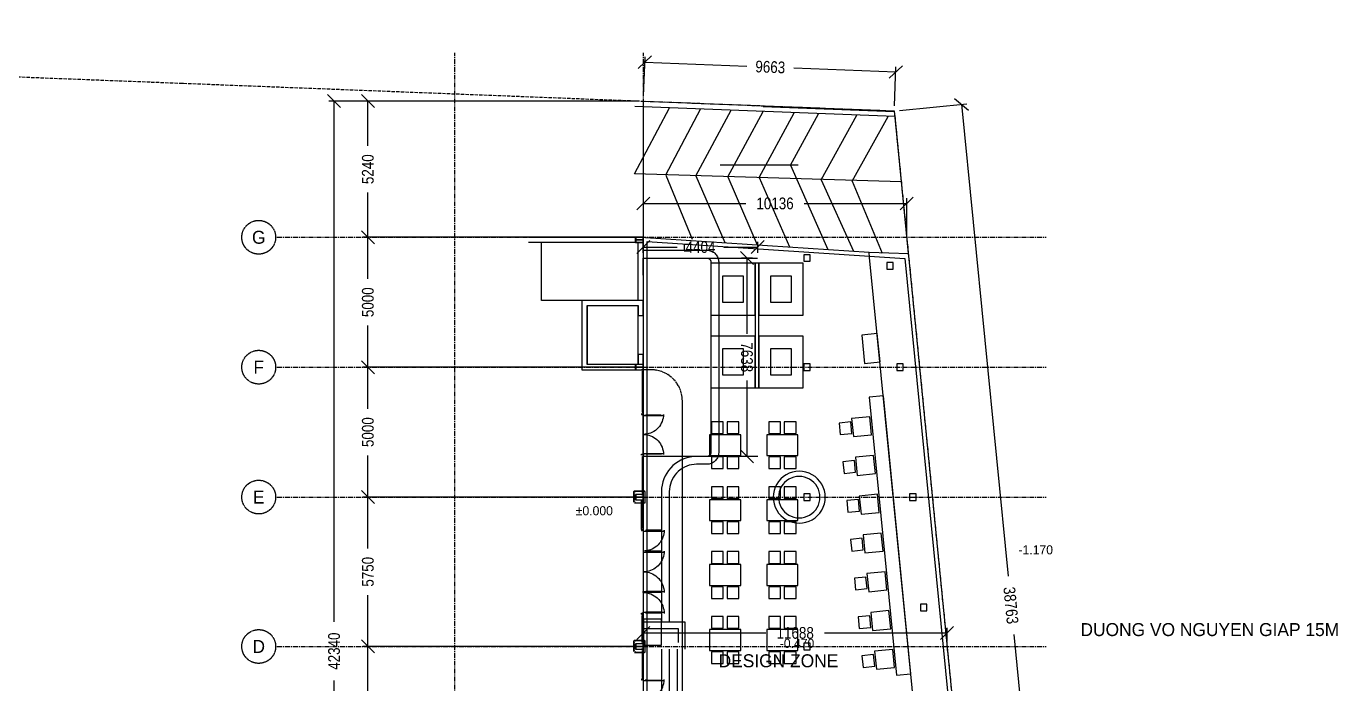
# Model space of a CAD drawing. Header units: millimetres. Extents: x -74219 to 26724, y -11313 to 45223.
# Drawn here: x -23748 to 26724, y 19915 to 45223 of the extents above; entities that cross this region are included whole.
import ezdxf
from ezdxf.enums import TextEntityAlignment as Align

# ---------------------------------------------------------------- set-up
doc = ezdxf.new("R2010")
doc.units = ezdxf.units.MM
for name, pattern in [('CENTER', [5.08, 3.175, -0.635, 0.635, -0.635]), ('DASHDOT', [3.556, 2.54, -0.508, 0, -0.508]), ('DASHED', [1.524, 1.27, -0.254])]:
    doc.linetypes.add(name, pattern=pattern)
for name, color, linetype in [('SMK-ABOVE', 5, 'DASHED'), ('SMK-BLDG', 7, 'CONTINUOUS'), ('SMK-CONTEXT', 8, 'CONTINUOUS'), ('SMK-DIMS', 7, 'CONTINUOUS'), ('SMK-DOOR', 7, 'CONTINUOUS'), ('SMK-EXIST', 30, 'CONTINUOUS'), ('SMK-GLAZ', 5, 'CONTINUOUS'), ('SMK-GRID', 8, 'CENTER'), ('SMK-L-FURN', 7, 'Continuous'), ('SMK-L-ROOF', 34, 'Continuous'), ('SMK-L-SERV', 4, 'Continuous'), ('SMK-LEVEL', 7, 'CONTINUOUS'), ('SMK-LOT', 1, 'DASHDOT'), ('SMK-STEPS', 30, 'CONTINUOUS'), ('SMK-TEXT', 7, 'CONTINUOUS'), ('SMK-ZONE', 3, 'CONTINUOUS')]:
    doc.layers.add(name, color=color, linetype=linetype)
doc.styles.add('OpenSansCondensed-Light', font='OpenSansCondensed-Light.ttf')
doc.dimstyles.new('SMK200', dxfattribs={"dimtxt": 450, "dimasz": 300, "dimexe": 200, "dimexo": 200, "dimgap": 100, "dimtad": 1, "dimdec": 0, "dimtsz": 250, "dimcen": 2.5, "dimazin": 3, "dimtfac": 1, "dimtmove": 0, "dimatfit": 3})

# ---------------------------------------------------------------- blocks, each defined once
blk = doc.blocks.new('_OBLIQUE')
at = {"color": 0, "linetype": 'BYBLOCK'}
blk.add_line((-0.5, -0.5), (0.5, 0.5), dxfattribs=at)
blk = doc.blocks.new('*D4')
for p, q in [((-200, 21350), (-10800, 21350)), ((-10600, 19375), (-10600, 21350)), ((-10600, 15600), (-10600, 17575)), ((-200, 15600), (-10800, 15600))]:
    blk.add_line(p, q)
at = {"layer": 'Defpoints'}
for p in [(0, 21350), (-10600, 15600), (0, 15600)]:
    blk.add_point(p, dxfattribs=at)
at = {"layer": 'SMK-DIMS', "xscale": 500, "yscale": 500, "rotation": 90}
for p in [(-10600, 21350), (-10600, 15600)]:
    blk.add_blockref('_OBLIQUE', p, dxfattribs=at)
at = {"layer": 'SMK-DIMS', "insert": (-10600, 18475), "char_height": 450, "attachment_point": 5, "rotation": 90, "style": 'OpenSansCondensed-Light'}
blk.add_mtext('5750', dxfattribs=at)
blk = doc.blocks.new('*D5')
for p, q in [((-200, 27100), (-10800, 27100)), ((-10600, 25125), (-10600, 27100)), ((-10600, 21350), (-10600, 23325)), ((-200, 21350), (-10800, 21350))]:
    blk.add_line(p, q)
at = {"layer": 'Defpoints'}
for p in [(0, 27100), (-10600, 21350), (0, 21350)]:
    blk.add_point(p, dxfattribs=at)
at = {"layer": 'SMK-DIMS', "xscale": 500, "yscale": 500, "rotation": 90}
for p in [(-10600, 27100), (-10600, 21350)]:
    blk.add_blockref('_OBLIQUE', p, dxfattribs=at)
at = {"layer": 'SMK-DIMS', "insert": (-10600, 24225), "char_height": 450, "attachment_point": 5, "rotation": 90, "style": 'OpenSansCondensed-Light'}
blk.add_mtext('5750', dxfattribs=at)
blk = doc.blocks.new('*D6')
for p, q in [((-200, 32100), (-10800, 32100)), ((-10600, 30500), (-10600, 32100)), ((-10600, 27100), (-10600, 28700)), ((-200, 27100), (-10800, 27100))]:
    blk.add_line(p, q)
at = {"layer": 'Defpoints'}
for p in [(0, 32100), (-10600, 27100), (0, 27100)]:
    blk.add_point(p, dxfattribs=at)
at = {"layer": 'SMK-DIMS', "xscale": 500, "yscale": 500, "rotation": 90}
for p in [(-10600, 32100), (-10600, 27100)]:
    blk.add_blockref('_OBLIQUE', p, dxfattribs=at)
at = {"layer": 'SMK-DIMS', "insert": (-10600, 29600), "char_height": 450, "attachment_point": 5, "rotation": 90, "style": 'OpenSansCondensed-Light'}
blk.add_mtext('5000', dxfattribs=at)
blk = doc.blocks.new('*D7')
for p, q in [((-200, 37100), (-10800, 37100)), ((-10600, 35500), (-10600, 37100)), ((-10600, 32100), (-10600, 33700)), ((-200, 32100), (-10800, 32100))]:
    blk.add_line(p, q)
at = {"layer": 'Defpoints'}
for p in [(0, 37100), (-10600, 32100), (0, 32100)]:
    blk.add_point(p, dxfattribs=at)
at = {"layer": 'SMK-DIMS', "xscale": 500, "yscale": 500, "rotation": 90}
for p in [(-10600, 37100), (-10600, 32100)]:
    blk.add_blockref('_OBLIQUE', p, dxfattribs=at)
at = {"layer": 'SMK-DIMS', "insert": (-10600, 34600), "char_height": 450, "attachment_point": 5, "rotation": 90, "style": 'OpenSansCondensed-Light'}
blk.add_mtext('5000', dxfattribs=at)
blk = doc.blocks.new('*D8')
for p, q in [((-200, 42340.2), (-10800, 42340.2)), ((-10600, 40620.1), (-10600, 42340.2)), ((-10600, 37100), (-10600, 38820.1)), ((-200, 37100), (-10800, 37100))]:
    blk.add_line(p, q)
at = {"layer": 'Defpoints'}
for p in [(0, 42340.2), (-10600, 37100), (0, 37100)]:
    blk.add_point(p, dxfattribs=at)
at = {"layer": 'SMK-DIMS', "xscale": 500, "yscale": 500, "rotation": 90}
for p in [(-10600, 42340.2), (-10600, 37100)]:
    blk.add_blockref('_OBLIQUE', p, dxfattribs=at)
at = {"layer": 'SMK-DIMS', "insert": (-10600, 39720.1), "char_height": 450, "attachment_point": 5, "rotation": 90, "style": 'OpenSansCondensed-Light'}
blk.add_mtext('5240', dxfattribs=at)
blk = doc.blocks.new('*D9')
for p, q in [((-200, 42340.2), (-12100, 42340.2)), ((-11900, 22295.1), (-11900, 42340.2)), ((-11900, 0), (-11900, 20045.1)), ((-200, 0), (-12100, 0))]:
    blk.add_line(p, q)
at = {"layer": 'Defpoints'}
for p in [(0, 42340.2), (-11900, 0), (0, 0)]:
    blk.add_point(p, dxfattribs=at)
at = {"layer": 'SMK-DIMS', "xscale": 500, "yscale": 500, "rotation": 90}
for p in [(-11900, 42340.2), (-11900, 0)]:
    blk.add_blockref('_OBLIQUE', p, dxfattribs=at)
at = {"layer": 'SMK-DIMS', "insert": (-11900, 21170.1), "char_height": 450, "attachment_point": 5, "rotation": 90, "style": 'OpenSansCondensed-Light'}
blk.add_mtext('42340', dxfattribs=at)
blk = doc.blocks.new('*D10')
for p, q in [((0, 37300), (0, 38600)), ((0, 38400), (3943, 38400)), ((6193, 38400), (10136, 38400)), ((10136, 37300), (10136, 38600))]:
    blk.add_line(p, q)
at = {"layer": 'Defpoints'}
for p in [(0, 38400), (0, 37100), (10136, 37100)]:
    blk.add_point(p, dxfattribs=at)
at = {"layer": 'SMK-DIMS', "xscale": 500, "yscale": 500}
for p in [(0, 38400), (10136, 38400)]:
    blk.add_blockref('_OBLIQUE', p, dxfattribs=at)
at = {"layer": 'SMK-DIMS', "insert": (5068, 38400), "char_height": 450, "attachment_point": 5, "style": 'OpenSansCondensed-Light'}
blk.add_mtext('10136', dxfattribs=at)
blk = doc.blocks.new('*D11')
for p, q in [((0, 21550), (0, 22070)), ((0, 21870), (4719, 21870)), ((6969, 21870), (11688, 21870)), ((11688, 21550), (11688, 22070))]:
    blk.add_line(p, q)
at = {"layer": 'Defpoints'}
for p in [(0, 21870), (0, 21350), (11688, 21350)]:
    blk.add_point(p, dxfattribs=at)
at = {"layer": 'SMK-DIMS', "xscale": 500, "yscale": 500}
for p in [(0, 21870), (11688, 21870)]:
    blk.add_blockref('_OBLIQUE', p, dxfattribs=at)
at = {"layer": 'SMK-DIMS', "insert": (5844, 21870), "char_height": 450, "attachment_point": 5, "style": 'OpenSansCondensed-Light'}
blk.add_mtext('11688', dxfattribs=at)
blk = doc.blocks.new('*D13')
for p, q in [((8, 42540), (66, 44039)), ((58, 43839), (3987, 43686)), ((5786, 43617), (9714, 43464)), ((9664, 42165), (9722, 43664))]:
    blk.add_line(p, q)
at = {"layer": 'Defpoints'}
for p in [(58, 43839), (0, 42340), (9656, 41965)]:
    blk.add_point(p, dxfattribs=at)
at = {"layer": 'SMK-DIMS', "xscale": 500, "yscale": 500, "rotation": -2.224565208188413}
for p in [(58, 43839), (9714, 43464)]:
    blk.add_blockref('_OBLIQUE', p, dxfattribs=at)
at = {"layer": 'SMK-DIMS', "insert": (4886, 43652), "char_height": 450, "attachment_point": 5, "rotation": 357.7754, "style": 'OpenSansCondensed-Light'}
blk.add_mtext('9663', dxfattribs=at)
blk = doc.blocks.new('*D14')
for p, q in [((9855, 41985), (12443, 42240)), ((12244, 42220), (14035, 24052)), ((14255, 21813), (16046, 3644)), ((13658, 3409), (16245, 3664))]:
    blk.add_line(p, q)
at = {"layer": 'Defpoints'}
for p in [(9656, 41965), (12244, 42220), (13459, 3389)]:
    blk.add_point(p, dxfattribs=at)
at = {"layer": 'SMK-DIMS', "xscale": 500, "yscale": 500, "rotation": -84.37057896927848}
for p in [(12244, 42220), (16046, 3644)]:
    blk.add_blockref('_OBLIQUE', p, dxfattribs=at)
at = {"layer": 'SMK-DIMS', "insert": (14145, 22932), "char_height": 450, "attachment_point": 5, "rotation": 275.6294, "style": 'OpenSansCondensed-Light'}
blk.add_mtext('38763', dxfattribs=at)
blk = doc.blocks.new('*D18')
for p, q in [((-0.4, 36500.2), (-0.4, 36920.2)), ((4403.1, 36500.2), (4403.1, 36920.2)), ((-0.4, 36720.2), (1301.35, 36720.2)), ((3101.35, 36720.2), (4403.1, 36720.2))]:
    blk.add_line(p, q)
at = {"layer": 'Defpoints'}
for p in [(-0.4, 36720.2), (-0.4, 36300.2), (4403.1, 36300.2)]:
    blk.add_point(p, dxfattribs=at)
at = {"layer": 'SMK-DIMS', "xscale": 500, "yscale": 500}
for p in [(-0.4, 36720.2), (4403.1, 36720.2)]:
    blk.add_blockref('_OBLIQUE', p, dxfattribs=at)
at = {"layer": 'SMK-DIMS', "insert": (2201.35, 36720.2), "char_height": 450, "attachment_point": 5, "style": 'OpenSansCondensed-Light'}
blk.add_mtext('4404', dxfattribs=at)
blk = doc.blocks.new('*D19')
for p, q in [((4203.1, 36300.2), (3783.1, 36300.2)), ((3983.1, 36300.2), (3983.1, 33381.35)), ((3983.1, 31581.35), (3983.1, 28662.5)), ((4203.1, 28662.5), (3783.1, 28662.5))]:
    blk.add_line(p, q)
at = {"layer": 'Defpoints'}
for p in [(3983.1, 36300.2), (4403.1, 36300.2), (4403.1, 28662.5)]:
    blk.add_point(p, dxfattribs=at)
at = {"layer": 'SMK-DIMS', "xscale": 500, "yscale": 500, "rotation": -90}
for p in [(3983.1, 36300.2), (3983.1, 28662.5)]:
    blk.add_blockref('_OBLIQUE', p, dxfattribs=at)
at = {"layer": 'SMK-DIMS', "insert": (3983.1, 32481.35), "char_height": 450, "attachment_point": 5, "rotation": 270, "style": 'OpenSansCondensed-Light'}
blk.add_mtext('7638', dxfattribs=at)

msp = doc.modelspace()

# ---------------------------------------------------------------- linework, layer by layer
at = {"layer": 'SMK-ABOVE', "ltscale": 50}
for points in [[(4403.1, 28662.5), (3.1, 28662.5), (-0.4, 36300.2), (4399.6, 36300.2)], [(1501.6, 5300.3), (1501.6, 30800.3), (1497, 30904.9), (1483.4, 31008.7), (1460.7, 31110.9), (1429.2, 31210.7), (1389.2, 31307.4), (1340.8, 31400.3), (1284.6, 31488.6), (1220.8, 31571.6), (1150.1, 31648.8), (1072.9, 31719.5), (989.9, 31783.3), (901.6, 31839.5), (808.7, 31887.9), (712, 31927.9), (612.2, 31959.4), (510, 31982.1), (406.2, 31995.7), (301.6, 32000.3), (-0.4, 32000.3)]]:
    msp.add_lwpolyline(points, dxfattribs=at)
at = {"layer": 'SMK-BLDG'}
for points in [[(-4420.4, 37099.6), (-0.4, 37099.8), (-0.4, 36900.2), (-4420.4, 36900)], [(-0.4, 36900.2), (-0.4, 34670.2), (-3920.4, 34670.2), (-3920.4, 36900.2)], [(-300.4, 36899.8), (-0.4, 36899.8), (-0.4, 37099.8), (-300.4, 37099.8)], [(-0.4, 34670.5), (-200.4, 34670.5), (-200.4, 36900), (-0.4, 36900)], [(-2160.4, 32200), (-2160.4, 34470.5), (-200.4, 34470.5), (-200.4, 34085.5), (-0.4, 34085.5), (-0.4, 34670.5), (-2360.4, 34670.5), (-2360.4, 32000), (-0.4, 32000), (-0.4, 32585), (-200.4, 32585), (-200.4, 32200)], [(-2160.4, 34450.3), (-2160.4, 32220.3), (-200.4, 32220.3), (-200.4, 34450.3)], [(-300.4, 31999.8), (-0.4, 31999.8), (-0.4, 32199.8), (-300.4, 32199.8)], [(-75.4, 27200), (-0.4, 27200), (-0.4, 32000), (-75.4, 32000)], [(-0.4, 32000), (-0.4, 4100)], [(-300.4, 26999.8), (-0.4, 26999.8), (-0.4, 27199.8), (-300.4, 27199.8)], [(-0.4, 25855), (-75.4, 25855), (-75.4, 26999.8), (-0.4, 26999.8)], [(-75.4, 22595), (-0.4, 22595), (-0.4, 21449.8), (-75.4, 21449.8)], [(-300.4, 21249.8), (-0.4, 21249.8), (-0.4, 21449.8), (-300.4, 21449.8)], [(-75.4, 20105), (-0.4, 20105), (-0.4, 21249.8), (-75.4, 21249.8)]]:
    msp.add_lwpolyline(points, dxfattribs=at)
at = {"layer": 'SMK-CONTEXT'}
for points in [[(-339, 39539.5), (1010.2, 42079.1)], [(9676.6, 41747.6), (-323.4, 42130.9)], [(865.5, 39500.4), (2197, 42033)], [(2026.1, 39466.2), (3378.9, 41987.1)], [(3253.6, 39430.1), (4607.1, 41939.4)], [(4451.7, 39394.8), (5804.7, 41892.9)], [(4612.8, 42139.3), (9657, 41943.4)], [(5665.1, 39873.8), (6744.9, 41856.3)], [(6843.6, 39313.8), (8217.3, 41799.2)], [(8041.1, 39265.5), (9423.8, 41752.3)], [(9676.6, 41748.2), (10196.6, 36469.1)], [(5959.9, 39873.8), (2959.8, 39873.8)], [(5665.1, 39873.8), (7093.8, 36631.9)], [(9924.1, 39233.8), (-337.5, 39535.7)], [(865.1, 39489.3), (1882.7, 37031.1)], [(2026.1, 39466.2), (3134.2, 36896.7)], [(3253.6, 39430.1), (4382, 36809.3)], [(4451.7, 39394.8), (5627.8, 36727.8)], [(6843.6, 39313.8), (8087.5, 36566.9)], [(8041.1, 39265.5), (9190, 36490.1)], [(83.6, 37090.5), (8685, 36527.8)]]:
    msp.add_lwpolyline(points, dxfattribs=at)
at = {"layer": 'SMK-DOOR'}
for points in [[(-71.9, 30312.5), (-71.9, 30272.5), (-36.9, 30272.5), (-36.9, 30282.5), (3.1, 30282.5), (3.1, 30312.5)], [(3.1, 30282.5), (3.1, 30242.5), (773.1, 30242.5), (773.1, 30282.5)], [(773.1, 30282.5), (769.8, 30211.5), (760, 30141), (743.7, 30071.8), (721.1, 30004.4), (692.4, 29939.3), (657.8, 29877.2), (617.6, 29818.5), (572.2, 29763.8), (521.9, 29713.5), (467.2, 29668), (408.5, 29627.9), (346.3, 29593.2), (281.3, 29564.5), (213.8, 29541.9), (144.6, 29525.6), (74.2, 29515.8), (3.1, 29512.5)], [(103.1, 30242.5), (103.1, 30282.5)], [(103.1, 30262.5), (673.1, 30262.5)], [(673.1, 30242.5), (673.1, 30282.5)], [(3.1, 29512.5), (74.2, 29509.2), (144.6, 29499.4), (213.8, 29483.1), (281.3, 29460.5), (346.3, 29431.8), (408.5, 29397.2), (467.2, 29357), (521.9, 29311.6), (572.2, 29261.3), (617.6, 29206.5), (657.8, 29147.9), (692.4, 29085.7), (721.1, 29020.7), (743.7, 28953.2), (760, 28884), (769.8, 28813.6), (773.1, 28742.5)], [(3.1, 28742.5), (3.1, 28782.5), (773.1, 28782.5), (773.1, 28742.5)], [(103.1, 28782.5), (103.1, 28742.5)], [(673.1, 28782.5), (673.1, 28742.5)], [(-71.9, 28712.5), (-71.9, 28752.5), (-36.9, 28752.5), (-36.9, 28742.5), (3.1, 28742.5), (3.1, 28712.5)], [(103.1, 28762.5), (673.1, 28762.5)], [(-75.4, 25855), (-75.4, 25815), (-40.4, 25815), (-40.4, 25825), (-0.4, 25825), (-0.4, 25855)], [(-0.4, 25825), (-0.4, 25785), (799.6, 25785), (799.6, 25825)], [(799.6, 25825), (796.5, 25755.3), (787.4, 25686.1), (772.3, 25618), (751.3, 25551.4), (724.6, 25486.9), (692.4, 25425), (654.9, 25366.2), (612.4, 25310.8), (565.3, 25259.3), (513.8, 25212.2), (458.4, 25169.7), (399.6, 25132.2), (337.7, 25100), (273.2, 25073.3), (206.6, 25052.3), (138.5, 25037.2), (69.3, 25028.1), (-0.4, 25025)], [(699.6, 25785), (699.6, 25825), (99.6, 25825), (99.6, 25785)], [(99.6, 25805), (699.6, 25805)], [(-0.4, 25025), (-0.4, 24985), (799.6, 24985), (799.6, 25025)], [(799.6, 25025), (796.5, 24955.3), (787.4, 24886.1), (772.3, 24818), (751.3, 24751.4), (724.6, 24686.9), (692.4, 24625), (654.9, 24566.2), (612.4, 24510.8), (565.3, 24459.3), (513.8, 24412.2), (458.4, 24369.7), (399.6, 24332.2), (337.7, 24300), (273.2, 24273.3), (206.6, 24252.3), (138.5, 24237.2), (69.3, 24228.1), (-0.4, 24225)], [(699.6, 24985), (699.6, 25025), (99.6, 25025), (99.6, 24985)], [(99.6, 25005), (699.6, 25005)], [(-0.4, 24225), (73.4, 24221.6), (146.6, 24211.4), (218.5, 24194.5), (288.6, 24171), (356.2, 24141.2), (420.7, 24105.2), (481.7, 24063.4), (538.5, 24016.2), (590.8, 23964), (638, 23907.1), (679.8, 23846.2), (715.7, 23781.6), (745.6, 23714), (769, 23644), (786, 23572), (796.2, 23498.8), (799.6, 23425)], [(-0.4, 23425), (-0.4, 23465), (799.6, 23465), (799.6, 23425)], [(-0.4, 23425), (73.4, 23421.6), (146.6, 23411.4), (218.5, 23394.5), (288.6, 23371), (356.2, 23341.2), (420.7, 23305.2), (481.7, 23263.4), (538.5, 23216.2), (590.8, 23164), (638, 23107.1), (679.8, 23046.2), (715.7, 22981.6), (745.6, 22914), (769, 22844), (786, 22772), (796.2, 22698.8), (799.6, 22625)], [(699.6, 23425), (699.6, 23465), (99.6, 23465), (99.6, 23425)], [(99.6, 23445), (699.6, 23445)], [(-75.4, 22595), (-75.4, 22635), (-40.4, 22635), (-40.4, 22625), (-0.4, 22625), (-0.4, 22595)], [(-0.4, 22625), (-0.4, 22665), (799.6, 22665), (799.6, 22625)], [(699.6, 22625), (699.6, 22665), (99.6, 22665), (99.6, 22625)], [(99.6, 22645), (699.6, 22645)], [(-75.4, 20105), (-75.4, 20065), (-40.4, 20065), (-40.4, 20075), (-0.4, 20075), (-0.4, 20105)], [(-0.4, 20075), (-0.4, 20035), (799.6, 20035), (799.6, 20075)], [(-0.4, 19275), (73.4, 19278.4), (146.6, 19288.6), (218.5, 19305.6), (288.6, 19329), (356.2, 19358.9), (420.7, 19394.9), (481.7, 19436.6), (538.5, 19483.8), (590.8, 19536.1), (638, 19592.9), (679.8, 19653.9), (715.7, 19718.4), (745.6, 19786), (769, 19856.1), (786, 19928), (796.2, 20001.2), (799.6, 20075)], [(699.6, 20075), (699.6, 20035), (99.6, 20035), (99.6, 20075)], [(99.6, 20055), (699.6, 20055)]]:
    msp.add_lwpolyline(points, dxfattribs=at)
at = {"layer": 'SMK-EXIST'}
for points in [[(-0.4, 36600.2), (2449.6, 36600.2), (2491.1, 36598.3), (2532.3, 36592.6), (2572.7, 36583.1), (2612.1, 36569.9), (2650.2, 36553.1), (2686.5, 36532.8), (2720.8, 36509.4), (2752.8, 36482.8), (2782.1, 36453.4), (2808.7, 36421.4), (2832.2, 36387.1), (2852.4, 36350.8), (2869.2, 36312.8), (2882.4, 36273.4), (2891.9, 36232.9), (2897.7, 36191.8), (2899.6, 36150.2), (2899.6, 28812.5), (2897.7, 28771), (2891.9, 28729.8), (2882.4, 28689.4), (2869.2, 28650), (2852.4, 28611.9), (2832.2, 28575.6), (2808.7, 28541.3), (2782.1, 28509.4), (2752.8, 28480), (2720.8, 28453.4), (2686.5, 28429.9), (2650.2, 28409.7), (2612.1, 28392.9), (2572.7, 28379.7), (2532.3, 28370.2), (2491.1, 28364.4), (2449.6, 28362.5), (2049.6, 28362.5), (1952.7, 28358), (1856.7, 28344.6), (1762.2, 28322.4), (1670.3, 28291.6), (1581.6, 28252.4), (1496.8, 28205.2), (1416.8, 28150.4), (1342.2, 28088.5), (1273.6, 28019.9), (1211.7, 27945.3), (1156.9, 27865.3), (1109.7, 27780.5), (1070.5, 27691.8), (1039.7, 27599.9), (1017.5, 27505.5), (1004.1, 27409.4), (999.6, 27312.5), (999.6, 22299.8)], [(11991.6, 18357.5), (10494.1, 18209.8), (8708.1, 36317.6), (8685, 36527.8), (10199.9, 36470.3)], [(-0.4, 36300.2), (2449.6, 36300.2), (2462.7, 36299.7), (2475.6, 36298), (2488.4, 36295.1), (2500.9, 36291.2), (2513, 36286.2), (2524.6, 36280.1), (2535.6, 36273.1), (2546, 36265.1), (2555.7, 36256.3), (2564.5, 36246.7), (2572.5, 36236.3), (2579.5, 36225.2), (2585.5, 36213.6), (2590.5, 36201.5), (2594.5, 36189.1), (2597.3, 36176.3), (2599, 36163.3), (2599.6, 36150.2), (2599.6, 28812.5), (2599, 28799.4), (2597.3, 28786.5), (2594.5, 28773.7), (2590.5, 28761.2), (2585.5, 28749.1), (2579.5, 28737.5), (2572.5, 28726.5), (2564.5, 28716.1), (2555.7, 28706.5), (2546, 28697.6), (2535.6, 28689.6), (2524.6, 28682.6), (2513, 28676.6), (2500.9, 28671.6), (2488.4, 28667.6), (2475.6, 28664.8), (2462.7, 28663.1), (2449.6, 28662.5), (2049.6, 28662.5), (1925, 28656.8), (1801.5, 28639.5), (1680.1, 28611), (1561.9, 28571.4), (1447.8, 28521), (1338.9, 28460.3), (1236, 28389.8), (1140.1, 28310.2), (1051.9, 28222), (972.3, 28126.1), (901.8, 28023.2), (841.1, 27914.3), (790.8, 27800.2), (751.1, 27682), (722.6, 27560.6), (705.3, 27437.1), (699.6, 27312.5), (699.6, 22299.8)], [(-0.4, 21249.8), (-0.4, 22299.8), (1599.6, 22299.8), (1599.6, 21249.8)], [(-0.4, 21509.8), (-0.4, 22039.8), (1339.6, 22039.8), (1339.6, 21509.8)]]:
    msp.add_lwpolyline(points, dxfattribs=at)
for points in [[(6999.8, 27096.4), (6991.3, 27226.9), (6965.8, 27355.2), (6923.7, 27479.1), (6865.9, 27596.4), (6793.2, 27705.2), (6706.9, 27803.5), (6608.6, 27889.7), (6499.8, 27962.4), (6382.5, 28020.3), (6258.7, 28062.3), (6130.4, 28087.8), (5999.8, 28096.4), (5869.3, 28087.8), (5741, 28062.3), (5617.2, 28020.3), (5499.8, 27962.4), (5391.1, 27889.7), (5292.7, 27803.5), (5206.5, 27705.2), (5133.8, 27596.4), (5076, 27479.1), (5033.9, 27355.2), (5008.4, 27226.9), (4999.8, 27096.4), (5008.4, 26965.9), (5033.9, 26837.6), (5076, 26713.7), (5133.8, 26596.4), (5206.5, 26487.6), (5292.7, 26389.3), (5391.1, 26303), (5499.8, 26230.4), (5617.2, 26172.5), (5741, 26130.5), (5869.3, 26105), (5999.8, 26096.4), (6130.4, 26105), (6258.7, 26130.5), (6382.5, 26172.5), (6499.8, 26230.4), (6608.6, 26303), (6706.9, 26389.3), (6793.2, 26487.6), (6865.9, 26596.4), (6923.7, 26713.7), (6965.8, 26837.6), (6991.3, 26965.9)], [(6796.6, 27096.4), (6789.8, 27200.4), (6769.5, 27302.6), (6736, 27401.3), (6689.9, 27494.8), (6632, 27581.4), (6563.2, 27659.8), (6484.9, 27728.5), (6398.2, 27786.4), (6304.7, 27832.5), (6206.1, 27866), (6103.8, 27886.4), (5999.8, 27893.2), (5895.8, 27886.4), (5793.6, 27866), (5694.9, 27832.5), (5601.4, 27786.4), (5514.8, 27728.5), (5436.4, 27659.8), (5367.7, 27581.4), (5309.8, 27494.8), (5263.7, 27401.3), (5230.2, 27302.6), (5209.9, 27200.4), (5203.1, 27096.4), (5209.9, 26992.4), (5230.2, 26890.2), (5263.7, 26791.5), (5309.8, 26698), (5367.7, 26611.3), (5436.4, 26533), (5514.8, 26464.3), (5601.4, 26406.4), (5694.9, 26360.3), (5793.6, 26326.8), (5895.8, 26306.4), (5999.8, 26299.6), (6103.8, 26306.4), (6206.1, 26326.8), (6304.7, 26360.3), (6398.2, 26406.4), (6484.9, 26464.3), (6563.2, 26533), (6632, 26611.3), (6689.9, 26698), (6736, 26791.5), (6769.5, 26890.2), (6789.8, 26992.4)]]:
    msp.add_lwpolyline(points, close=True, dxfattribs=at)
at = {"layer": 'SMK-GLAZ'}
for points in [[(-9.4, 36996.8), (-291.4, 36996.8), (-291.4, 36899.8), (-300.4, 36899.8), (-300.4, 37099.8), (-291.4, 37099.8), (-291.4, 37002.8), (-9.4, 37002.8), (-9.4, 37099.8), (-0.4, 37099.8), (-0.4, 36899.8), (-9.4, 36899.8)], [(-9.4, 32096.8), (-291.4, 32096.8), (-291.4, 31999.8), (-300.4, 31999.8), (-300.4, 32199.8), (-291.4, 32199.8), (-291.4, 32102.8), (-9.4, 32102.8), (-9.4, 32199.8), (-0.4, 32199.8), (-0.4, 31999.8), (-9.4, 31999.8)], [(-42.9, 31949.8), (-42.9, 30362.5), (-32.9, 30362.5), (-32.9, 31949.8)], [(-42.9, 28662.5), (-42.9, 27250), (-32.9, 27250), (-32.9, 28662.5)], [(-345.4, 26874.8), (44.6, 26874.8), (47.2, 26874.9), (49.8, 26875.3), (52.4, 26875.8), (54.8, 26876.6), (57.3, 26877.6), (59.6, 26878.8), (61.8, 26880.2), (63.9, 26881.8), (65.8, 26883.6), (67.6, 26885.5), (69.2, 26887.6), (70.6, 26889.8), (71.8, 26892.1), (72.8, 26894.5), (73.6, 26897), (74.1, 26899.6), (74.5, 26902.2), (74.6, 26904.8), (74.6, 27294.8), (74.5, 27297.4), (74.1, 27300), (73.6, 27302.6), (72.8, 27305.1), (71.8, 27307.5), (70.6, 27309.8), (69.2, 27312), (67.6, 27314.1), (65.8, 27316), (63.9, 27317.8), (61.8, 27319.4), (59.6, 27320.8), (57.3, 27322), (54.8, 27323), (52.4, 27323.8), (49.8, 27324.3), (47.2, 27324.7), (44.6, 27324.8), (-345.4, 27324.8), (-348, 27324.7), (-350.6, 27324.3), (-353.2, 27323.8), (-355.7, 27323), (-358.1, 27322), (-360.4, 27320.8), (-362.6, 27319.4), (-364.7, 27317.8), (-366.6, 27316), (-368.4, 27314.1), (-370, 27312), (-371.4, 27309.8), (-372.6, 27307.5), (-373.6, 27305.1), (-374.4, 27302.6), (-375, 27300), (-375.3, 27297.4), (-375.4, 27294.8), (-375.4, 26904.8)], [(-345.4, 26882.8), (44.6, 26882.8), (46.5, 26882.9), (48.4, 26883.1), (50.3, 26883.6), (52.1, 26884.1), (53.9, 26884.9), (55.6, 26885.8), (57.2, 26886.8), (58.7, 26888), (60.1, 26889.2), (61.4, 26890.7), (62.6, 26892.2), (63.6, 26893.8), (64.5, 26895.5), (65.3, 26897.3), (65.8, 26899.1), (66.3, 26901), (66.5, 26902.9), (66.6, 26904.8), (66.6, 27294.8), (66.5, 27296.7), (66.3, 27298.6), (65.8, 27300.5), (65.3, 27302.3), (64.5, 27304.1), (63.6, 27305.8), (62.6, 27307.4), (61.4, 27308.9), (60.1, 27310.4), (58.7, 27311.7), (57.2, 27312.8), (55.6, 27313.9), (53.9, 27314.7), (52.1, 27315.5), (50.3, 27316.1), (48.4, 27316.5), (46.5, 27316.7), (44.6, 27316.8), (-345.4, 27316.8), (-347.3, 27316.7), (-349.2, 27316.5), (-351.1, 27316.1), (-352.9, 27315.5), (-354.7, 27314.7), (-356.4, 27313.9), (-358, 27312.8), (-359.6, 27311.7), (-361, 27310.4), (-362.3, 27308.9), (-363.4, 27307.4), (-364.5, 27305.8), (-365.4, 27304.1), (-366.1, 27302.3), (-366.7, 27300.5), (-367.1, 27298.6), (-367.3, 27296.7), (-367.4, 27294.8), (-367.4, 26904.8)], [(-364.4, 27263.9), (-350.4, 27263.9), (-350.4, 27249.9), (-364.4, 27249.9)], [(-314.4, 27316.8), (-300.4, 27316.8), (-300.4, 27302.8), (-314.4, 27302.8)], [(-250.4, 27316.8), (-250.4, 27324.8)], [(-250.4, 27316.8), (-250.4, 27324.8)], [(-247.4, 27316.8), (-247.4, 27324.8)], [(-247.4, 27316.8), (-247.4, 27324.8)], [(-53.4, 27316.8), (-53.4, 27324.8)], [(-53.4, 27316.8), (-53.4, 27324.8)], [(-50.4, 27316.8), (-50.4, 27324.8)], [(-50.4, 27316.8), (-50.4, 27324.8)], [(13.6, 27316.8), (-0.4, 27316.8), (-0.4, 27302.8), (13.6, 27302.8)], [(49.6, 27263.9), (63.6, 27263.9), (63.6, 27249.9), (49.6, 27249.9)], [(-364.4, 26949.8), (-350.4, 26949.8), (-350.4, 26935.8), (-364.4, 26935.8)], [(-314.4, 26882.9), (-300.4, 26882.9), (-300.4, 26896.9), (-314.4, 26896.9)], [(-9.4, 27096.8), (-291.4, 27096.8), (-291.4, 26999.8), (-300.4, 26999.8), (-300.4, 27199.8), (-291.4, 27199.8), (-291.4, 27102.8), (-9.4, 27102.8), (-9.4, 27199.8), (-0.4, 27199.8), (-0.4, 26999.8), (-9.4, 26999.8)], [(-250.4, 26882.8), (-250.4, 26874.8)], [(-250.4, 26882.8), (-250.4, 26874.8)], [(-247.4, 26882.8), (-247.4, 26874.8)], [(-247.4, 26882.8), (-247.4, 26874.8)], [(-53.4, 26882.8), (-53.4, 26874.8)], [(-53.4, 26882.8), (-53.4, 26874.8)], [(-50.4, 26882.8), (-50.4, 26874.8)], [(-50.4, 26882.8), (-50.4, 26874.8)], [(-42.9, 25905), (-42.9, 26950), (-32.9, 26950), (-32.9, 25905)], [(13.6, 26882.9), (-0.4, 26882.9), (-0.4, 26896.9), (13.6, 26896.9)], [(49.6, 26949.8), (63.6, 26949.8), (63.6, 26935.8), (49.6, 26935.8)], [(66.6, 27199.8), (74.6, 27199.8)], [(66.6, 27196.8), (74.6, 27196.8)], [(66.6, 27002.8), (74.6, 27002.8)], [(66.6, 26999.8), (74.6, 26999.8)], [(-42.9, 21500), (-42.9, 22545), (-32.9, 22545), (-32.9, 21500)], [(-345.4, 21124.8), (44.6, 21124.8), (47.2, 21124.9), (49.8, 21125.3), (52.4, 21125.8), (54.8, 21126.6), (57.3, 21127.6), (59.6, 21128.8), (61.8, 21130.2), (63.9, 21131.8), (65.8, 21133.6), (67.6, 21135.5), (69.2, 21137.6), (70.6, 21139.8), (71.8, 21142.1), (72.8, 21144.5), (73.6, 21147), (74.1, 21149.6), (74.5, 21152.2), (74.6, 21154.8), (74.6, 21544.8), (74.5, 21547.4), (74.1, 21550), (73.6, 21552.6), (72.8, 21555.1), (71.8, 21557.5), (70.6, 21559.8), (69.2, 21562), (67.6, 21564.1), (65.8, 21566), (63.9, 21567.8), (61.8, 21569.4), (59.6, 21570.8), (57.3, 21572), (54.8, 21573), (52.4, 21573.8), (49.8, 21574.3), (47.2, 21574.7), (44.6, 21574.8), (-345.4, 21574.8), (-348, 21574.7), (-350.6, 21574.3), (-353.2, 21573.8), (-355.7, 21573), (-358.1, 21572), (-360.4, 21570.8), (-362.6, 21569.4), (-364.7, 21567.8), (-366.6, 21566), (-368.4, 21564.1), (-370, 21562), (-371.4, 21559.8), (-372.6, 21557.5), (-373.6, 21555.1), (-374.4, 21552.6), (-375, 21550), (-375.3, 21547.4), (-375.4, 21544.8), (-375.4, 21154.8)], [(-345.4, 21132.8), (44.6, 21132.8), (46.5, 21132.9), (48.4, 21133.1), (50.3, 21133.6), (52.1, 21134.1), (53.9, 21134.9), (55.6, 21135.8), (57.2, 21136.8), (58.7, 21138), (60.1, 21139.2), (61.4, 21140.7), (62.6, 21142.2), (63.6, 21143.8), (64.5, 21145.5), (65.3, 21147.3), (65.8, 21149.1), (66.3, 21151), (66.5, 21152.9), (66.6, 21154.8), (66.6, 21544.8), (66.5, 21546.7), (66.3, 21548.6), (65.8, 21550.5), (65.3, 21552.3), (64.5, 21554.1), (63.6, 21555.8), (62.6, 21557.4), (61.4, 21558.9), (60.1, 21560.4), (58.7, 21561.7), (57.2, 21562.8), (55.6, 21563.9), (53.9, 21564.7), (52.1, 21565.5), (50.3, 21566.1), (48.4, 21566.5), (46.5, 21566.7), (44.6, 21566.8), (-345.4, 21566.8), (-347.3, 21566.7), (-349.2, 21566.5), (-351.1, 21566.1), (-352.9, 21565.5), (-354.7, 21564.7), (-356.4, 21563.9), (-358, 21562.8), (-359.6, 21561.7), (-361, 21560.4), (-362.3, 21558.9), (-363.4, 21557.4), (-364.5, 21555.8), (-365.4, 21554.1), (-366.1, 21552.3), (-366.7, 21550.5), (-367.1, 21548.6), (-367.3, 21546.7), (-367.4, 21544.8), (-367.4, 21154.8)], [(-364.4, 21513.9), (-350.4, 21513.9), (-350.4, 21499.9), (-364.4, 21499.9)], [(-364.4, 21199.8), (-350.4, 21199.8), (-350.4, 21185.8), (-364.4, 21185.8)], [(-314.4, 21566.8), (-300.4, 21566.8), (-300.4, 21552.8), (-314.4, 21552.8)], [(-9.4, 21346.8), (-291.4, 21346.8), (-291.4, 21249.8), (-300.4, 21249.8), (-300.4, 21449.8), (-291.4, 21449.8), (-291.4, 21352.8), (-9.4, 21352.8), (-9.4, 21449.8), (-0.4, 21449.8), (-0.4, 21249.8), (-9.4, 21249.8)], [(-250.4, 21566.8), (-250.4, 21574.8)], [(-250.4, 21566.8), (-250.4, 21574.8)], [(-247.4, 21566.8), (-247.4, 21574.8)], [(-247.4, 21566.8), (-247.4, 21574.8)], [(-53.4, 21566.8), (-53.4, 21574.8)], [(-53.4, 21566.8), (-53.4, 21574.8)], [(-50.4, 21566.8), (-50.4, 21574.8)], [(-50.4, 21566.8), (-50.4, 21574.8)], [(-42.9, 21200), (-42.9, 20155), (-32.9, 20155), (-32.9, 21200)], [(13.6, 21566.8), (-0.4, 21566.8), (-0.4, 21552.8), (13.6, 21552.8)], [(49.6, 21513.9), (63.6, 21513.9), (63.6, 21499.9), (49.6, 21499.9)], [(49.6, 21199.8), (63.6, 21199.8), (63.6, 21185.8), (49.6, 21185.8)], [(66.6, 21449.8), (74.6, 21449.8)], [(66.6, 21446.8), (74.6, 21446.8)], [(66.6, 21252.8), (74.6, 21252.8)], [(66.6, 21249.8), (74.6, 21249.8)], [(-314.4, 21132.9), (-300.4, 21132.9), (-300.4, 21146.9), (-314.4, 21146.9)], [(-250.4, 21132.8), (-250.4, 21124.8)], [(-250.4, 21132.8), (-250.4, 21124.8)], [(-247.4, 21132.8), (-247.4, 21124.8)], [(-247.4, 21132.8), (-247.4, 21124.8)], [(-53.4, 21132.8), (-53.4, 21124.8)], [(-53.4, 21132.8), (-53.4, 21124.8)], [(-50.4, 21132.8), (-50.4, 21124.8)], [(-50.4, 21132.8), (-50.4, 21124.8)], [(13.6, 21132.9), (-0.4, 21132.9), (-0.4, 21146.9), (13.6, 21146.9)]]:
    msp.add_lwpolyline(points, dxfattribs=at)
at = {"layer": 'SMK-GRID', "ltscale": 60}
for p, q in [((-7250, -5600), (-7250, 44200)), ((0, -5600), (0, 44200)), ((-14100, 37100), (15500, 37100)), ((-14100, 32100), (15500, 32100)), ((-14100, 27100), (15500, 27100)), ((-14100, 21350), (15500, 21350))]:
    msp.add_line(p, q, dxfattribs=at)
at = {"layer": 'SMK-GRID'}
for centre in [(-14800, 37100), (-14800, 32100), (-14800, 27100), (-14800, 21350)]:
    msp.add_circle(centre, 650, dxfattribs=at)
at = {"layer": 'SMK-L-FURN'}
for points in [[(4300, 34100), (4300, 36100), (2600, 36100), (2600, 34100)], [(4450, 31300), (4450, 36100), (4300, 36100), (4300, 31300)], [(6150, 34100), (6150, 36100), (4450, 36100), (4450, 34100)], [(3850, 34600), (3850, 35600), (3050, 35600), (3050, 34600)], [(5700, 34600), (5700, 35600), (4900, 35600), (4900, 34600)], [(4300, 31300), (4300, 33300), (2600, 33300), (2600, 31300)], [(6150, 31300), (6150, 33300), (4450, 33300), (4450, 31300)], [(3850, 31800), (3850, 32800), (3050, 32800), (3050, 31800)], [(5700, 31800), (5700, 32800), (4900, 32800), (4900, 31800)], [(10291.7, 20300), (9237, 31000), (8689.7, 30946), (9744.4, 20246)], [(3075, 29550), (3075, 30000), (2625, 30000), (2625, 29550)], [(3675, 29550), (3675, 30000), (3225, 30000), (3225, 29550)], [(5275, 29550), (5275, 30000), (4825, 30000), (4825, 29550)], [(5875, 29550), (5875, 30000), (5425, 30000), (5425, 29550)], [(8023.7, 29547.1), (7979.5, 29994.9), (7531.7, 29950.8), (7575.9, 29503)], [(8782.3, 29496.3), (8713.7, 30192.9), (8017, 30124.2), (8085.7, 29427.6)], [(3750, 28700), (3750, 29500), (2550, 29500), (2550, 28700)], [(5950, 28700), (5950, 29500), (4750, 29500), (4750, 28700)], [(3075, 28200), (3075, 28650), (2625, 28650), (2625, 28200)], [(3675, 28200), (3675, 28650), (3225, 28650), (3225, 28200)], [(5275, 28200), (5275, 28650), (4825, 28650), (4825, 28200)], [(5875, 28200), (5875, 28650), (5425, 28650), (5425, 28200)], [(8170.8, 28054.4), (8126.7, 28502.2), (7678.9, 28458), (7723, 28010.2)], [(8929.5, 28003.5), (8860.8, 28700.1), (8164.2, 28631.5), (8232.9, 27934.9)], [(3075, 27050), (3075, 27500), (2625, 27500), (2625, 27050)], [(3675, 27050), (3675, 27500), (3225, 27500), (3225, 27050)], [(5275, 27050), (5275, 27500), (4825, 27500), (4825, 27050)], [(5875, 27050), (5875, 27500), (5425, 27500), (5425, 27050)], [(3750, 26200), (3750, 27000), (2550, 27000), (2550, 26200)], [(5950, 26200), (5950, 27000), (4750, 27000), (4750, 26200)], [(8318, 26561.6), (8273.8, 27009.4), (7826, 26965.3), (7870.1, 26517.4)], [(9076.6, 26510.8), (9008, 27207.4), (8311.3, 27138.7), (8380, 26442.1)], [(3075, 25700), (3075, 26150), (2625, 26150), (2625, 25700)], [(3675, 25700), (3675, 26150), (3225, 26150), (3225, 25700)], [(5275, 25700), (5275, 26150), (4825, 26150), (4825, 25700)], [(5875, 25700), (5875, 26150), (5425, 26150), (5425, 25700)], [(8465.1, 25068.8), (8421, 25516.7), (7973.1, 25472.5), (8017.3, 25024.7)], [(9223.8, 25018), (9155.1, 25714.6), (8458.5, 25646), (8527.1, 24949.3)], [(3075, 24550), (3075, 25000), (2625, 25000), (2625, 24550)], [(3675, 24550), (3675, 25000), (3225, 25000), (3225, 24550)], [(5275, 24550), (5275, 25000), (4825, 25000), (4825, 24550)], [(5875, 24550), (5875, 25000), (5425, 25000), (5425, 24550)], [(3750, 23700), (3750, 24500), (2550, 24500), (2550, 23700)], [(5950, 23700), (5950, 24500), (4750, 24500), (4750, 23700)], [(8612.3, 23576.1), (8568.1, 24023.9), (8120.3, 23979.7), (8164.4, 23531.9)], [(9370.9, 23525.2), (9302.2, 24221.9), (8605.6, 24153.2), (8674.3, 23456.6)], [(3075, 23200), (3075, 23650), (2625, 23650), (2625, 23200)], [(3675, 23200), (3675, 23650), (3225, 23650), (3225, 23200)], [(5275, 23200), (5275, 23650), (4825, 23650), (4825, 23200)], [(5875, 23200), (5875, 23650), (5425, 23650), (5425, 23200)], [(9518, 22032.5), (9449.4, 22729.1), (8752.7, 22660.4), (8821.4, 21963.8)], [(3075, 22050), (3075, 22500), (2625, 22500), (2625, 22050)], [(3675, 22050), (3675, 22500), (3225, 22500), (3225, 22050)], [(5275, 22050), (5275, 22500), (4825, 22500), (4825, 22050)], [(5875, 22050), (5875, 22500), (5425, 22500), (5425, 22050)], [(8759.4, 22083.3), (8715.3, 22531.1), (8267.4, 22487), (8311.6, 22039.1)], [(3750, 21200), (3750, 22000), (2550, 22000), (2550, 21200)], [(5950, 21200), (5950, 22000), (4750, 22000), (4750, 21200)], [(9665.2, 20539.7), (9596.5, 21236.3), (8899.9, 21167.7), (8968.6, 20471)], [(3075, 20700), (3075, 21150), (2625, 21150), (2625, 20700)], [(3675, 20700), (3675, 21150), (3225, 21150), (3225, 20700)], [(5275, 20700), (5275, 21150), (4825, 21150), (4825, 20700)], [(5875, 20700), (5875, 21150), (5425, 21150), (5425, 20700)], [(8906.5, 20590.5), (8862.4, 21038.4), (8414.6, 20994.2), (8458.7, 20546.4)]]:
    msp.add_lwpolyline(points, close=True, dxfattribs=at)
at = {"layer": 'SMK-L-ROOF'}
for points in [[(10065.1, 36287.2), (13296.6, 3503.5), (-185.9, 150), (-7100, 150), (-7100, 3950), (150, 3950), (150, 36935.8)], [(1825, 36575), (1825, 36825), (1575, 36825), (1575, 36575)], [(6425, 36175), (6425, 36425), (6175, 36425), (6175, 36175)], [(9619.2, 35875), (9619.2, 36125), (9369.2, 36125), (9369.2, 35875)], [(6425, 31975), (6425, 32225), (6175, 32225), (6175, 31975)], [(10003.6, 31975), (10003.6, 32225), (9753.6, 32225), (9753.6, 31975)], [(6425, 26975), (6425, 27225), (6175, 27225), (6175, 26975)], [(10496.4, 26975), (10496.4, 27225), (10246.4, 27225), (10246.4, 26975)], [(10915.4, 22725), (10915.4, 22975), (10665.4, 22975), (10665.4, 22725)], [(6425, 21225), (6425, 21475), (6175, 21475), (6175, 21225)]]:
    msp.add_lwpolyline(points, close=True, dxfattribs=at)
at = {"layer": 'SMK-L-SERV'}
for points in [[(9108.9, 32300), (9001, 33394.7), (8403.9, 33335.8), (8511.8, 32241.1)], [(700, 21400), (700, 22400), (0, 22400), (0, 21400)]]:
    msp.add_lwpolyline(points, close=True, dxfattribs=at)
at = {"layer": 'SMK-LOT', "ltscale": 50}
msp.add_lwpolyline([(-74219, 45222.9), (9656.2, 41965.1), (14057.3, -2684.6), (118.1, -6151.6), (-2408.5, -1837), (-5432.8, -1692.1), (-9138.8, -3360.4)], dxfattribs=at)
at = {"layer": 'SMK-STEPS'}
for points in [[(699.6, 21249.8), (699.6, 16549.8)], [(999.6, 21249.8), (999.6, 16549.8)], [(1299.6, 21249.8), (1299.6, 16549.8)]]:
    msp.add_lwpolyline(points, dxfattribs=at)
at = {"layer": 'SMK-ZONE'}
msp.add_lwpolyline([(0, 42340.2), (9656.2, 41965.1), (13458.6, 3389.2), (-167.5, 0), (-7250, 0), (-7250, 4100), (0, 4100)], close=True, dxfattribs=at)

# ---------------------------------------------------------------- texts
at = {"layer": 'SMK-GRID'}
for s, p in [('G', (-14800, 37100)), ('F', (-14800, 32100)), ('E', (-14800, 27100)), ('D', (-14800, 21350))]:
    msp.add_text(s, height=500, dxfattribs=at).set_placement(p, align=Align.MIDDLE_CENTER)
at = {"layer": 'SMK-LEVEL'}
for s, p in [('±0.000', (-2600, 26400)), ('-1.170', (14437.6, 24895.6)), ('-0.470', (5251.1, 21294.5))]:
    msp.add_text(s, height=350, dxfattribs=at).set_placement(p)
at = {"layer": 'SMK-TEXT'}
for s, p in [('DUONG VO NGUYEN GIAP 15M', (21800, 22000)), ('DESIGN ZONE', (5200, 20800))]:
    msp.add_text(s, height=500, dxfattribs=at).set_placement(p, align=Align.MIDDLE_CENTER)

# ---------------------------------------------------------------- dimensions: what is measured, and where the dimension line sits
at = {"layer": 'SMK-DIMS'}
for base, p1, p2, angle, picture, middle in [((58.2, 43839.1), (0, 42340.2), (9656.2, 41965.1), 357.77543, '*D13', (4886.3, 43651.5)), ((-11900, 0), (0, 0), (0, 42340.2), 90, '*D9', (-11900, 21170.1)), ((-10600, 37100), (0, 37100), (0, 42340.2), 90, '*D8', (-10600, 39720.1)), ((12243.7, 42220.1), (9656.2, 41965.1), (13458.6, 3389.2), 275.62942, '*D14', (14144.9, 22932.2)), ((-10600, 32100), (0, 32100), (0, 37100), 90, '*D7', (-10600, 34600)), ((3983.1, 36300.2), (4403.1, 36300.2), (4403.1, 28662.5), 270, '*D19', (3983.1, 32481.3)), ((-10600, 27100), (0, 27100), (0, 32100), 90, '*D6', (-10600, 29600)), ((-10600, 21350), (0, 21350), (0, 27100), 90, '*D5', (-10600, 24225)), ((-10600, 15600), (0, 15600), (0, 21350), 90, '*D4', (-10600, 18475))]:
    dim = msp.add_linear_dim(base=base, p1=p1, p2=p2, angle=angle, dimstyle='SMK200', dxfattribs=at)
    dim.commit()
    dim.dimension.update_dxf_attribs({"geometry": picture, "text_midpoint": middle})
for base, p1, p2, picture, middle in [((0, 38400), (0, 37100), (10136, 37100), '*D10', (5068, 38400)), ((-0.4, 36720.2), (-0.4, 36300.2), (4403.1, 36300.2), '*D18', (2201.35, 36720.2)), ((0, 21870), (0, 21350), (11688, 21350), '*D11', (5844, 21870))]:
    dim = msp.add_linear_dim(base=base, p1=p1, p2=p2, dimstyle='SMK200', dxfattribs=at)
    dim.commit()
    dim.dimension.update_dxf_attribs({"geometry": picture, "text_midpoint": middle})

doc.saveas('drawing.dxf')
